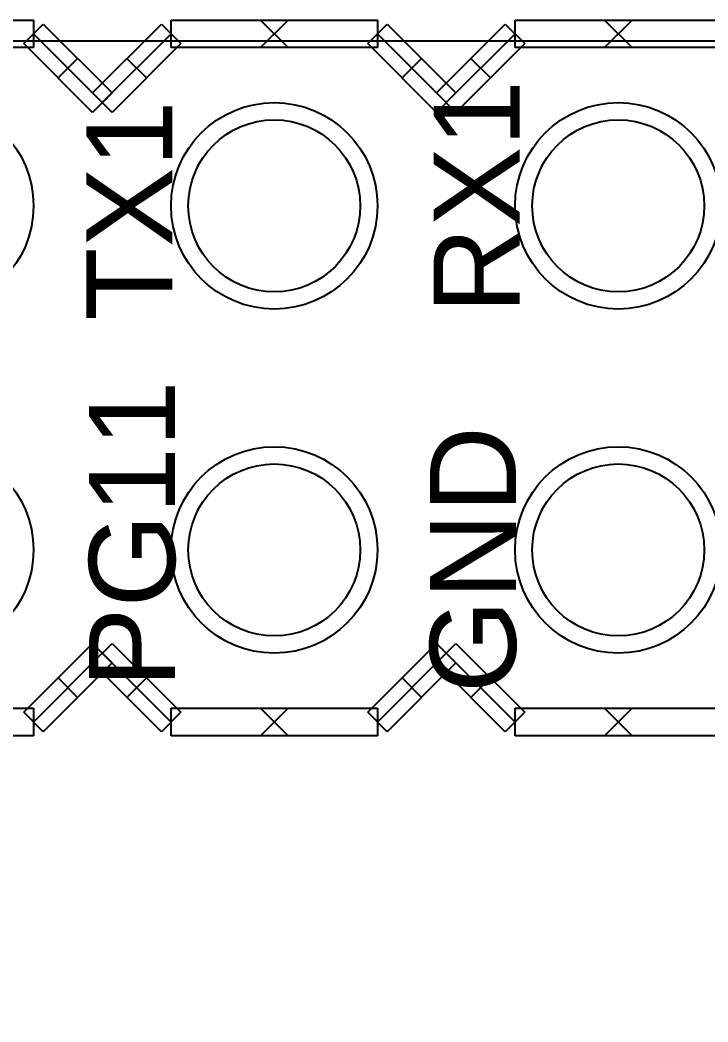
# Model space of a CAD drawing. Header units: millimetres. Extents: x -0.9 to 42.4, y -0.8 to 40.2.
# Drawn here: x 14.31 to 19.39, y 32.77 to 40.17 of the extents above; entities that cross this region are included whole.
import ezdxf

# ---------------------------------------------------------------- set-up
doc = ezdxf.new("R2010")
doc.units = ezdxf.units.MM
doc.header["$MEASUREMENT"] = 0
for name, color, linetype in [('BOT', 253, 'Continuous'), ('SILK-BOT', 6, 'Continuous'), ('SILK-TOP', 7, 'Continuous'), ('TOP', 1, 'Continuous')]:
    doc.layers.add(name, color=color, linetype=linetype)

msp = doc.modelspace()

# ---------------------------------------------------------------- linework, layer by layer
at = {"layer": 'BOT'}
for centre in [(13.6492, 38.7945), (16.1892, 38.7945), (18.7292, 38.7945), (13.6492, 36.2545), (16.1892, 36.2545), (18.7292, 36.2545)]:
    msp.add_circle(centre, 0.762, dxfattribs=at)
at = {"layer": 'SILK-TOP'}
for p, q in [((12.8872, 40.1661), (14.4112, 40.1661)), ((14.4112, 40.1661), (14.4112, 39.9629)), ((15.4272, 39.9629), (15.4272, 40.1661)), ((15.4272, 40.1661), (16.9512, 40.1661)), ((16.2908, 39.9629), (16.0876, 40.1661)), ((16.2908, 40.1661), (16.0876, 39.9629)), ((16.9512, 40.1661), (16.9512, 39.9629)), ((17.9672, 39.9629), (17.9672, 40.1661)), ((17.9672, 40.1661), (19.4912, 40.1661)), ((18.8308, 39.9629), (18.6276, 40.1661)), ((18.8308, 40.1661), (18.6276, 39.9629)), ((14.3393, 39.9927), (14.483, 40.1363)), ((14.483, 40.1363), (14.991, 39.6283)), ((14.8473, 39.6283), (15.3553, 40.1363)), ((15.3553, 40.1363), (15.499, 39.9927)), ((16.8793, 39.9927), (17.023, 40.1363)), ((17.023, 40.1363), (17.531, 39.6283)), ((17.3873, 39.6283), (17.8953, 40.1363)), ((17.8953, 40.1363), (18.039, 39.9927)), ((14.9192, 39.5565), (14.4112, 40.0645)), ((15.4272, 40.0645), (14.9192, 39.5565)), ((17.4592, 39.5565), (16.9512, 40.0645)), ((17.9672, 40.0645), (17.4592, 39.5565)), ((14.4112, 39.9629), (12.8872, 39.9629)), ((14.8473, 39.4847), (14.3393, 39.9927)), ((15.499, 39.9927), (14.991, 39.4847)), ((16.9512, 39.9629), (15.4272, 39.9629)), ((17.3873, 39.4847), (16.8793, 39.9927)), ((18.039, 39.9927), (17.531, 39.4847)), ((19.4912, 39.9629), (17.9672, 39.9629)), ((14.737, 39.8823), (14.5933, 39.7387)), ((15.245, 39.7387), (15.1013, 39.8823)), ((17.277, 39.8823), (17.1333, 39.7387)), ((17.785, 39.7387), (17.6413, 39.8823)), ((14.991, 39.4847), (14.8473, 39.6283)), ((14.991, 39.6283), (14.8473, 39.4847)), ((17.531, 39.4847), (17.3873, 39.6283)), ((17.531, 39.6283), (17.3873, 39.4847)), ((14.3393, 35.0563), (14.8473, 35.5643)), ((14.8473, 35.5643), (14.991, 35.4207)), ((14.8473, 35.4207), (14.991, 35.5643)), ((14.991, 35.5643), (15.499, 35.0563)), ((16.8793, 35.0563), (17.3873, 35.5643)), ((17.3873, 35.5643), (17.531, 35.4207)), ((17.3873, 35.4207), (17.531, 35.5643)), ((17.531, 35.5643), (18.039, 35.0563)), ((14.4112, 34.9845), (14.9192, 35.4925)), ((14.9192, 35.4925), (15.4272, 34.9845)), ((16.9512, 34.9845), (17.4592, 35.4925)), ((17.4592, 35.4925), (17.9672, 34.9845)), ((14.991, 35.4207), (14.483, 34.9127)), ((15.3553, 34.9127), (14.8473, 35.4207)), ((17.531, 35.4207), (17.023, 34.9127)), ((17.8953, 34.9127), (17.3873, 35.4207)), ((14.5933, 35.3103), (14.737, 35.1667)), ((15.1013, 35.1667), (15.245, 35.3103)), ((17.1333, 35.3103), (17.277, 35.1667)), ((17.6413, 35.1667), (17.785, 35.3103)), ((12.8872, 35.0861), (14.4112, 35.0861)), ((14.483, 34.9127), (14.3393, 35.0563)), ((14.4112, 35.0861), (14.4112, 34.8829)), ((15.499, 35.0563), (15.3553, 34.9127)), ((15.4272, 34.8829), (15.4272, 35.0861)), ((15.4272, 35.0861), (16.9512, 35.0861)), ((16.0876, 35.0861), (16.2908, 34.8829)), ((16.0876, 34.8829), (16.2908, 35.0861)), ((17.023, 34.9127), (16.8793, 35.0563)), ((16.9512, 35.0861), (16.9512, 34.8829)), ((18.039, 35.0563), (17.8953, 34.9127)), ((17.9672, 34.8829), (17.9672, 35.0861)), ((17.9672, 35.0861), (19.4912, 35.0861)), ((18.6276, 35.0861), (18.8308, 34.8829)), ((18.6276, 34.8829), (18.8308, 35.0861)), ((14.4112, 34.8829), (12.8872, 34.8829)), ((16.9512, 34.8829), (15.4272, 34.8829)), ((19.4912, 34.8829), (17.9672, 34.8829))]:
    msp.add_line(p, q, dxfattribs=at)
at = {"layer": 'TOP'}
msp.add_lwpolyline([(39.9992, 37.7137), (39.9992, 2.3137, -0.414213), (37.6992, 0.0137), (2.2992, 0.0137, -0.414213), (-0.0008, 2.3137), (-0.0008, 37.7137, -0.414213), (2.2992, 40.0137), (37.6992, 40.0137, -0.414212), (39.9992, 37.7137)], format="xyb", dxfattribs=at)
for centre in [(16.1892, 38.7945), (18.7292, 38.7945), (16.1892, 36.2545), (18.7292, 36.2545)]:
    msp.add_circle(centre, 0.635, dxfattribs=at)

# ---------------------------------------------------------------- texts
at = {"layer": 'SILK-BOT', "char_height": 0.635, "attachment_point": 7, "rotation": 90, "line_spacing_factor": 0.963855}
for s, insert, width in [('\\fArial;RX1', (18.0003, 37.9981), 2.115392), ('\\fArial;TX1', (15.4374, 37.9459), 2.065663), ('\\fArial;PG11', (15.4653, 35.2379), 2.654759), ('\\fArial;GND', (17.9825, 35.198), 2.509398)]:
    msp.add_mtext(s, dxfattribs=dict(at, insert=insert, width=width))

doc.saveas('drawing.dxf')
